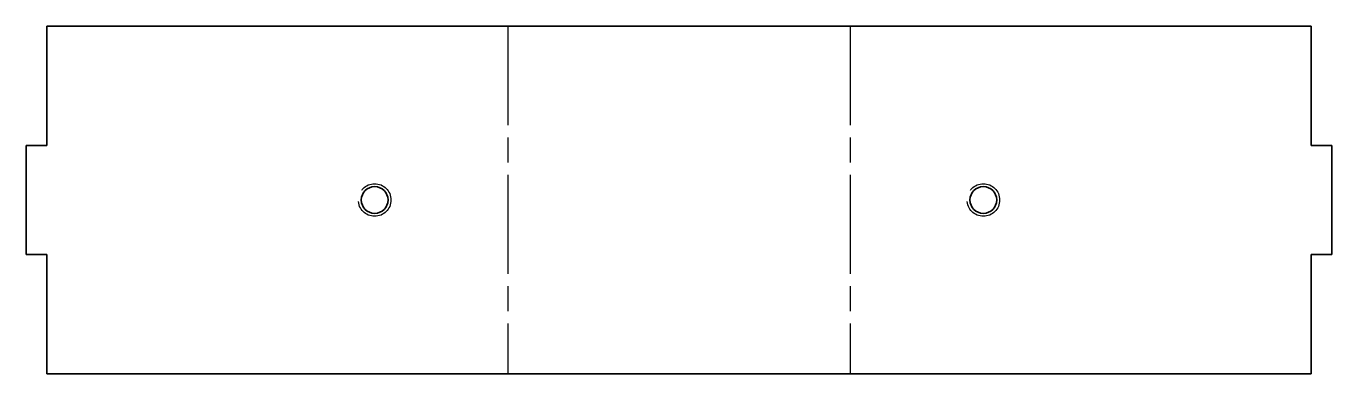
# Model space of a CAD drawing. Header units: inches. Extents: x 0 to 120, y 0 to 32.
import ezdxf

# ---------------------------------------------------------------- set-up
doc = ezdxf.new("R2010")
doc.units = ezdxf.units.IN
doc.header["$MEASUREMENT"] = 0
doc.linetypes.add('Chain', pattern=[13.68, 9.12, -1.14, 2.28, -1.14])
doc.linetypes.add('Dashed', pattern=[5.7, 4.56, -1.14])
for name, color, linetype, lineweight in [('Bend Centerline (ANSI)', 7, 'Chain', 25), ('Hidden Narrow (ANSI)', 7, 'Dashed', 25), ('Visible (ANSI)', 7, 'Continuous', 35)]:
    doc.layers.add(name, color=color, linetype=linetype, lineweight=lineweight)

# ---------------------------------------------------------------- blocks, each defined once
blk = doc.blocks.new('BRZ-CON-V003-SPWRD001_conjunto soldado_BRZ-CON-V003-SPWRD001 (Desplegada)')
at = {"layer": 'Bend Centerline (ANSI)'}
for p, q in [((-15.76, 16), (-15.76, -16)), ((15.76, 16), (15.76, -16))]:
    blk.add_line(p, q, dxfattribs=at)
at = {"layer": 'Hidden Narrow (ANSI)'}
for centre in [(-28.02, 0), (28.02, 0)]:
    blk.add_circle(centre, 1.5, dxfattribs=at)
at = {"layer": 'Visible (ANSI)'}
for p, q in [((-58.21, 16), (58.21, 16)), ((-58.21, 5), (-58.21, 16)), ((58.21, 16), (58.21, 5)), ((-58.21, 5), (-60.11, 5)), ((-60.11, 5), (-60.11, -5)), ((58.21, 5), (60.11, 5)), ((60.11, 5), (60.11, -5)), ((-60.11, -5), (-58.21, -5)), ((-58.21, -16), (-58.21, -5)), ((58.21, -5), (58.21, -16)), ((60.11, -5), (58.21, -5)), ((58.21, -16), (-58.21, -16))]:
    blk.add_line(p, q, dxfattribs=at)
for centre in [(-28.02, 0), (28.02, 0)]:
    blk.add_circle(centre, 1.23, dxfattribs=at)

msp = doc.modelspace()

# ---------------------------------------------------------------- block references
msp.add_blockref('BRZ-CON-V003-SPWRD001_conjunto soldado_BRZ-CON-V003-SPWRD001 (Desplegada)', (60.11, 16))

doc.saveas('drawing.dxf')
